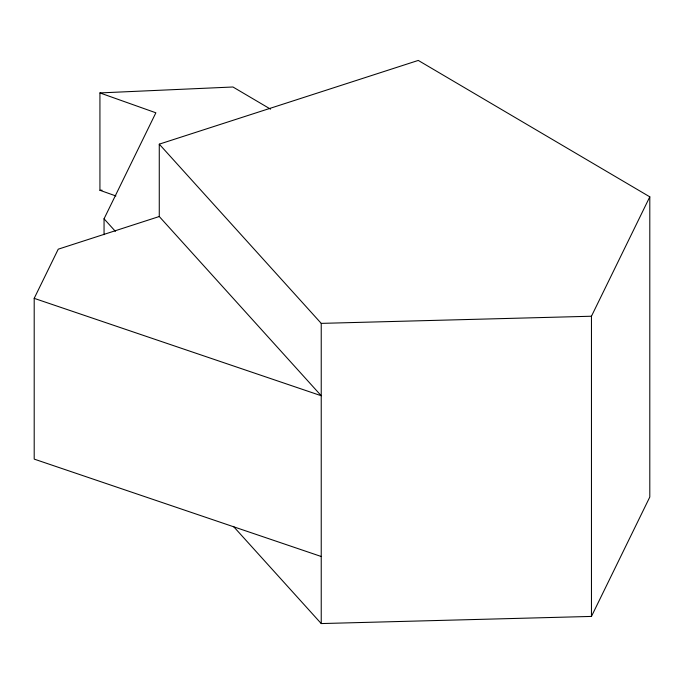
<?xml version="1.0" encoding="UTF-8"?>
<svg xmlns="http://www.w3.org/2000/svg" width="684" height="684" viewBox="0 0 684 684"><rect width="100%" height="100%" fill="white"/><g stroke="black" fill="none" stroke-linecap="round" stroke-linejoin="round"><path stroke-width="1.03" d="M34.2 298.352L58.234 249.181L159.269 216.52L321.232 395.737L34.2 298.352L34.2 459.109L321.232 556.494M104.053 234.68L104.053 218.803L155.867 112.792L99.932 92.921L99.932 190.289L115.912 195.966M233.406 526.381L321.232 623.569L591.455 616.421L591.455 316.23L649.8 196.838L418.275 60.431L159.269 144.153L159.269 216.52M591.455 616.421L649.8 497.029L649.8 196.838M99.932 92.921L232.953 86.996L270.565 109.158M99.932 190.289L102.061 190.195M159.269 144.153L321.232 323.378L591.455 316.23M104.053 218.803L115.382 231.337M321.232 323.378L321.232 623.569"/></g></svg>
